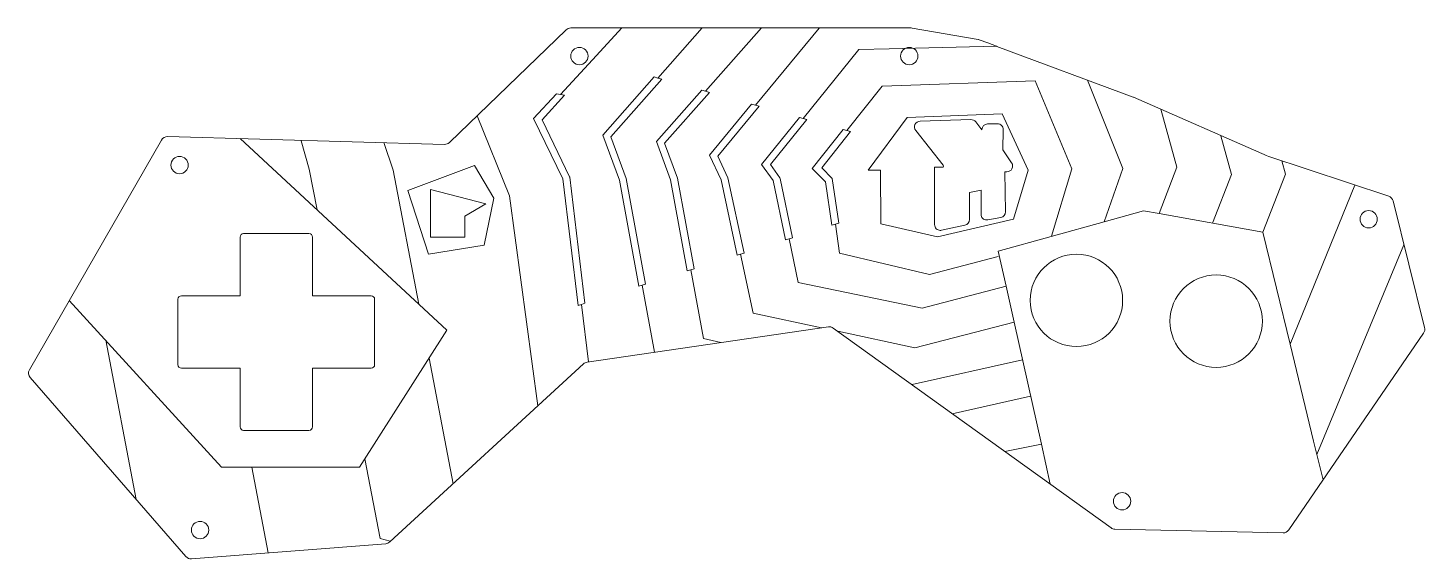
# Model space of a CAD drawing. Header units: inches. Extents: x 1.11 to 7.32, y 1.44 to 3.8.
import ezdxf

# ---------------------------------------------------------------- set-up
doc = ezdxf.new("R2010")
doc.units = ezdxf.units.IN
doc.header["$MEASUREMENT"] = 0
for name, color, linetype in [('COPPER', 7, 'Continuous'), ('CUTOUTS', 7, 'Continuous'), ('OUTLINES', 7, 'Continuous'), ('SCREWS', 7, 'Continuous')]:
    doc.layers.add(name, color=color, linetype=linetype)

# ---------------------------------------------------------------- blocks, each defined once
blk = doc.blocks.new('block 2')
at = {"layer": 'SCREWS', "color": 7, "lineweight": 9, "true_color": 0xffffff}
blk.add_open_spline([(1.834, 1.5668), (1.834, 1.5881), (1.8512, 1.6053), (1.8725, 1.6053), (1.8937, 1.6053), (1.911, 1.5881), (1.911, 1.5668), (1.911, 1.5456), (1.8937, 1.5283), (1.8725, 1.5283), (1.8512, 1.5283), (1.834, 1.5456), (1.834, 1.5668), (1.834, 1.5668), (1.834, 1.5668), (1.834, 1.5668)], degree=3, knots=[0, 0, 0, 0, 1, 1, 1, 2, 2, 2, 3, 3, 3, 4, 4, 4, 5, 5, 5, 5], dxfattribs=at)
blk = doc.blocks.new('block 3')
at = {"layer": 'SCREWS', "color": 7, "lineweight": 9, "true_color": 0xffffff}
blk.add_open_spline([(5.9351, 1.695), (5.9351, 1.7163), (5.9523, 1.7335), (5.9736, 1.7335), (5.9948, 1.7335), (6.0121, 1.7163), (6.0121, 1.695), (6.0121, 1.6737), (5.9948, 1.6565), (5.9736, 1.6565), (5.9523, 1.6565), (5.9351, 1.6737), (5.9351, 1.695), (5.9351, 1.695), (5.9351, 1.695), (5.9351, 1.695)], degree=3, knots=[0, 0, 0, 0, 1, 1, 1, 2, 2, 2, 3, 3, 3, 4, 4, 4, 5, 5, 5, 5], dxfattribs=at)
blk = doc.blocks.new('block 4')
at = {"layer": 'SCREWS', "color": 7, "lineweight": 9, "true_color": 0xffffff}
blk.add_open_spline([(7.0319, 2.9491), (7.0319, 2.9704), (7.0491, 2.9876), (7.0704, 2.9876), (7.0917, 2.9876), (7.1089, 2.9704), (7.1089, 2.9491), (7.1089, 2.9279), (7.0917, 2.9106), (7.0704, 2.9106), (7.0491, 2.9106), (7.0319, 2.9279), (7.0319, 2.9491), (7.0319, 2.9491), (7.0319, 2.9491), (7.0319, 2.9491)], degree=3, knots=[0, 0, 0, 0, 1, 1, 1, 2, 2, 2, 3, 3, 3, 4, 4, 4, 5, 5, 5, 5], dxfattribs=at)
blk = doc.blocks.new('block 5')
at = {"layer": 'SCREWS', "color": 7, "lineweight": 9, "true_color": 0xffffff}
blk.add_open_spline([(4.9884, 3.6746), (4.9884, 3.6959), (5.0056, 3.7131), (5.0269, 3.7131), (5.0482, 3.7131), (5.0654, 3.6959), (5.0654, 3.6746), (5.0654, 3.6534), (5.0482, 3.6361), (5.0269, 3.6361), (5.0056, 3.6361), (4.9884, 3.6534), (4.9884, 3.6746), (4.9884, 3.6746), (4.9884, 3.6746), (4.9884, 3.6746)], degree=3, knots=[0, 0, 0, 0, 1, 1, 1, 2, 2, 2, 3, 3, 3, 4, 4, 4, 5, 5, 5, 5], dxfattribs=at)
blk = doc.blocks.new('block 6')
at = {"layer": 'SCREWS', "color": 7, "lineweight": 9, "true_color": 0xffffff}
blk.add_open_spline([(3.5215, 3.6746), (3.5215, 3.6959), (3.5387, 3.7131), (3.56, 3.7131), (3.5812, 3.7131), (3.5985, 3.6959), (3.5985, 3.6746), (3.5985, 3.6534), (3.5812, 3.6361), (3.56, 3.6361), (3.5387, 3.6361), (3.5215, 3.6534), (3.5215, 3.6746), (3.5215, 3.6746), (3.5215, 3.6746), (3.5215, 3.6746)], degree=3, knots=[0, 0, 0, 0, 1, 1, 1, 2, 2, 2, 3, 3, 3, 4, 4, 4, 5, 5, 5, 5], dxfattribs=at)
blk = doc.blocks.new('block 7')
at = {"layer": 'SCREWS', "color": 7, "lineweight": 9, "true_color": 0xffffff}
blk.add_open_spline([(1.7425, 3.1897), (1.7425, 3.2109), (1.7597, 3.2282), (1.781, 3.2282), (1.8022, 3.2282), (1.8195, 3.2109), (1.8195, 3.1897), (1.8195, 3.1684), (1.8022, 3.1512), (1.781, 3.1512), (1.7597, 3.1512), (1.7425, 3.1684), (1.7425, 3.1897), (1.7425, 3.1897), (1.7425, 3.1897), (1.7425, 3.1897)], degree=3, knots=[0, 0, 0, 0, 1, 1, 1, 2, 2, 2, 3, 3, 3, 4, 4, 4, 5, 5, 5, 5], dxfattribs=at)
blk = doc.blocks.new('block 8')
at = {"layer": 'CUTOUTS', "color": 7, "lineweight": 9, "true_color": 0xffffff}
blk.add_open_spline([(5.565, 2.5882), (5.565, 2.7017), (5.6571, 2.7937), (5.7705, 2.7937), (5.884, 2.7937), (5.976, 2.7017), (5.976, 2.5882), (5.976, 2.4747), (5.884, 2.3827), (5.7705, 2.3827), (5.6571, 2.3827), (5.565, 2.4747), (5.565, 2.5882), (5.565, 2.5882), (5.565, 2.5882), (5.565, 2.5882)], degree=3, knots=[0, 0, 0, 0, 1, 1, 1, 2, 2, 2, 3, 3, 3, 4, 4, 4, 5, 5, 5, 5], dxfattribs=at)
blk = doc.blocks.new('block 9')
at = {"layer": 'CUTOUTS', "color": 7, "lineweight": 9, "true_color": 0xffffff}
blk.add_open_spline([(6.1867, 2.4956), (6.1867, 2.6091), (6.2787, 2.7011), (6.3922, 2.7011), (6.5057, 2.7011), (6.5977, 2.6091), (6.5977, 2.4956), (6.5977, 2.3821), (6.5057, 2.2901), (6.3922, 2.2901), (6.2787, 2.2901), (6.1867, 2.3821), (6.1867, 2.4956), (6.1867, 2.4956), (6.1867, 2.4956), (6.1867, 2.4956)], degree=3, knots=[0, 0, 0, 0, 1, 1, 1, 2, 2, 2, 3, 3, 3, 4, 4, 4, 5, 5, 5, 5], dxfattribs=at)
blk = doc.blocks.new('block 10')
at = {"layer": 'CUTOUTS', "color": 7, "lineweight": 9, "true_color": 0xffffff}
blk.add_open_spline([(2.6489, 2.3023), (2.6489, 2.2936), (2.6419, 2.2866), (2.6333, 2.2866), (2.6333, 2.2866), (2.3724, 2.2866), (2.3724, 2.2866), (2.3724, 2.2866), (2.3724, 2.0258), (2.3724, 2.0258), (2.3724, 2.0171), (2.3654, 2.0101), (2.3568, 2.0101), (2.3568, 2.0101), (2.066, 2.0101), (2.066, 2.0101), (2.0574, 2.0101), (2.0504, 2.0171), (2.0504, 2.0258), (2.0504, 2.0258), (2.0504, 2.2866), (2.0504, 2.2866), (2.0504, 2.2866), (1.7895, 2.2866), (1.7895, 2.2866), (1.7809, 2.2866), (1.7739, 2.2936), (1.7739, 2.3023), (1.7739, 2.3023), (1.7739, 2.593), (1.7739, 2.593), (1.7739, 2.6016), (1.7809, 2.6086), (1.7895, 2.6086), (1.7895, 2.6086), (2.0504, 2.6086), (2.0504, 2.6086), (2.0504, 2.6086), (2.0504, 2.8695), (2.0504, 2.8695), (2.0504, 2.8781), (2.0574, 2.8851), (2.066, 2.8851), (2.066, 2.8851), (2.3568, 2.8851), (2.3568, 2.8851), (2.3654, 2.8851), (2.3724, 2.8781), (2.3724, 2.8695), (2.3724, 2.8695), (2.3724, 2.6086), (2.3724, 2.6086), (2.3724, 2.6086), (2.6333, 2.6086), (2.6333, 2.6086), (2.6419, 2.6086), (2.6489, 2.6016), (2.6489, 2.593), (2.6489, 2.593), (2.6489, 2.3023), (2.6489, 2.3023)], degree=3, knots=[0, 0, 0, 0, 1, 1, 1, 2, 2, 2, 3, 3, 3, 4, 4, 4, 5, 5, 5, 6, 6, 6, 7, 7, 7, 8, 8, 8, 9, 9, 9, 10, 10, 10, 11, 11, 11, 12, 12, 12, 13, 13, 13, 14, 14, 14, 15, 15, 15, 16, 16, 16, 17, 17, 17, 18, 18, 18, 19, 19, 19, 20, 20, 20, 20], dxfattribs=at)

msp = doc.modelspace()

# ---------------------------------------------------------------- linework, layer by layer
at = {"layer": 'COPPER', "color": 7, "lineweight": 9, "true_color": 0xffffff}
for points in [[(3.7485, 3.7996), (3.6526, 3.6956), (3.6179, 3.6579), (3.5467, 3.5807), (3.4757, 3.5036)], [(4.1057, 3.7996), (3.9092, 3.5769)], [(4.3697, 3.7996), (4.121, 3.5181)], [(4.6256, 3.7986), (4.3425, 3.4564)], [(5.4164, 3.7181), (5.4158, 3.7181), (5.1146, 3.7112), (4.9378, 3.7072), (4.8029, 3.7042), (4.5551, 3.3972)], [(4.7493, 3.3432), (4.9062, 3.541), (5.5872, 3.5644), (5.7501, 3.1724), (5.6599, 2.8733)], [(5.82, 3.5677), (5.9765, 3.1747), (5.8941, 2.9381)], [(6.1458, 3.4382), (6.2178, 3.1802), (6.138, 2.974)], [(3.1045, 3.4091), (3.2488, 3.0527), (3.3748, 2.1189)], [(5.1524, 2.8712), (4.9004, 2.9283), (4.8996, 3.1671), (4.8442, 3.1666), (5.0179, 3.4021), (5.4397, 3.4171), (5.5557, 3.1672), (5.4904, 2.9491), (5.1524, 2.8712)], [(1.2907, 2.5882), (1.9675, 1.8468), (2.5811, 1.8468), (2.9703, 2.4551), (2.0504, 3.3087)], [(2.3926, 2.9911), (2.358, 3.1716), (2.3214, 3.2981)], [(6.4134, 3.3206), (6.4596, 3.1478), (6.3753, 2.9315)], [(2.8449, 2.5715), (2.7306, 3.1678), (2.6895, 3.2902)], [(3.1789, 3.0429), (3.1364, 2.8337), (2.8891, 2.7937), (2.7961, 3.0766), (3.0938, 3.1886), (3.1789, 3.0429)], [(6.6843, 3.2085), (6.7002, 3.1487), (6.5999, 2.8913)], [(7.0091, 3.1011), (6.7208, 2.3932)], [(5.654, 1.7709), (5.6144, 1.9483), (5.4934, 2.4906), (5.4575, 2.6512), (5.4226, 2.8076), (5.8941, 2.9381), (6.0686, 2.9864), (6.138, 2.974), (6.5996, 2.8914), (6.7208, 2.3932), (6.8256, 1.9626), (6.8676, 1.79)], [(4.6982, 2.9272), (4.7172, 2.7976), (5.1174, 2.7033), (5.4226, 2.7831)], [(4.4922, 2.8621), (4.5328, 2.6681), (5.0843, 2.5536), (5.4575, 2.6512)], [(7.2275, 2.8356), (6.8404, 1.902)], [(4.2768, 2.794), (4.3333, 2.5307), (4.6367, 2.4658), (4.6368, 2.4658)], [(4.0549, 2.7239), (4.111, 2.4193), (4.1882, 2.4003)], [(3.894, 2.3572), (3.8392, 2.6557)], [(3.569, 2.5703), (3.6001, 2.3142), (3.6001, 2.314)], [(5.4934, 2.4906), (5.0511, 2.3775), (4.709, 2.4505)], [(1.5885, 1.7026), (1.4528, 2.4106)], [(2.9981, 1.7726), (2.891, 2.3312)], [(5.5307, 2.3232), (5.0399, 2.2139)], [(5.5667, 2.1619), (5.2182, 2.0843)], [(5.6144, 1.9483), (5.4524, 1.9159)], [(2.7174, 1.517), (2.673, 1.5289), (2.6049, 1.884)], [(2.1755, 1.4651), (2.1023, 1.8468)]]:
    msp.add_lwpolyline(points, dxfattribs=at)
at = {"layer": 'CUTOUTS', "color": 7, "lineweight": 5, "true_color": 0xffffff}
for points in [[(3.7682, 3.1294), (3.8543, 2.6604), (3.8392, 2.6557), (3.8242, 2.651), (3.7375, 3.1224), (3.6632, 3.3224), (3.8921, 3.5817), (3.9092, 3.5769), (3.926, 3.5722), (3.6993, 3.3156), (3.7682, 3.1294)], [(3.5843, 2.5751), (3.569, 2.5703), (3.5537, 2.5654), (3.4856, 3.1292), (3.356, 3.3969), (3.4574, 3.5069), (3.4757, 3.5036), (3.4939, 3.5003), (3.3936, 3.3914), (3.5161, 3.1382), (3.5164, 3.1356), (3.5843, 2.5751)], [(3.9957, 3.1319), (4.07, 2.7286), (4.0549, 2.7239), (4.0397, 2.719), (3.9649, 3.1249), (3.9024, 3.2943), (4.104, 3.5226), (4.121, 3.5181), (4.1379, 3.5133), (3.9385, 3.2875), (3.9957, 3.1319)], [(4.2201, 3.1326), (4.2919, 2.7988), (4.2768, 2.794), (4.2617, 2.7893), (4.1897, 3.1243), (4.1385, 3.2344), (4.3258, 3.461), (4.3425, 3.4564), (4.3592, 3.4518), (4.1754, 3.2297), (4.2201, 3.1326)], [(4.4524, 3.1303), (4.5074, 2.8669), (4.4922, 2.8621), (4.4771, 2.8574), (4.4222, 3.1206), (4.37, 3.1931), (4.5385, 3.4018), (4.5386, 3.4018), (4.555, 3.3972), (4.5551, 3.3972), (4.5717, 3.3926), (4.4096, 3.1919), (4.4517, 3.1335), (4.4524, 3.1303)], [(4.6843, 3.13), (4.7133, 2.9321), (4.6982, 2.9272), (4.6829, 2.9225), (4.6546, 3.1151), (4.5957, 3.175), (4.7329, 3.3478), (4.7493, 3.3432), (4.7658, 3.3386), (4.6376, 3.1772), (4.6843, 3.13)]]:
    msp.add_lwpolyline(points, dxfattribs=at)
at = {"layer": 'CUTOUTS', "color": 7, "lineweight": 9, "true_color": 0xffffff}
msp.add_lwpolyline([(3.0505, 2.869), (2.8972, 2.869), (2.8972, 3.0819), (3.144, 3.0181), (3.0505, 2.9621), (3.0505, 2.869)], dxfattribs=at)
msp.add_open_spline([(5.165, 2.8994), (5.1583, 2.8994), (5.1519, 2.902), (5.1471, 2.9068), (5.1422, 2.9116), (5.1395, 2.918), (5.1395, 2.9249), (5.1395, 2.9249), (5.1395, 3.18), (5.1395, 3.18), (5.1395, 3.18), (5.1734, 3.18), (5.1734, 3.18), (5.1767, 3.18), (5.1781, 3.1822), (5.1786, 3.1832), (5.1791, 3.1842), (5.1799, 3.1867), (5.1779, 3.1893), (5.1779, 3.1893), (5.0555, 3.3433), (5.0555, 3.3433), (5.0494, 3.351), (5.0482, 3.3612), (5.0523, 3.37), (5.0564, 3.3788), (5.065, 3.3845), (5.0747, 3.3848), (5.0747, 3.3848), (5.3009, 3.3923), (5.3009, 3.3923), (5.3099, 3.3923), (5.3177, 3.3885), (5.3226, 3.382), (5.3226, 3.382), (5.3503, 3.3463), (5.3503, 3.3463), (5.3503, 3.3463), (5.3503, 3.3475), (5.3503, 3.3475), (5.3503, 3.3612), (5.3615, 3.3727), (5.3752, 3.373), (5.3752, 3.373), (5.4188, 3.3738), (5.4188, 3.3738), (5.4263, 3.3738), (5.4327, 3.3711), (5.4376, 3.3662), (5.4425, 3.3612), (5.445, 3.3547), (5.4449, 3.3477), (5.4449, 3.3477), (5.4431, 3.2578), (5.4431, 3.2578), (5.4431, 3.2578), (5.4824, 3.1997), (5.4824, 3.1997), (5.4877, 3.1918), (5.4882, 3.1818), (5.4838, 3.1735), (5.4793, 3.1651), (5.4707, 3.16), (5.4613, 3.16), (5.4613, 3.16), (5.4516, 3.16), (5.4516, 3.16), (5.4516, 3.16), (5.4549, 2.9824), (5.4549, 2.9824), (5.4552, 2.97), (5.4465, 2.9593), (5.4343, 2.957), (5.4343, 2.957), (5.3763, 2.946), (5.3763, 2.946), (5.3747, 2.9457), (5.3731, 2.9456), (5.3715, 2.9456), (5.3648, 2.9456), (5.3585, 2.9482), (5.3537, 2.9529), (5.3488, 2.9578), (5.3461, 2.9642), (5.3461, 2.9711), (5.3461, 2.9711), (5.3461, 3.0775), (5.3461, 3.0775), (5.3461, 3.0775), (5.2948, 3.0674), (5.2948, 3.0674), (5.2948, 3.0674), (5.2948, 2.9476), (5.2948, 2.9476), (5.2948, 2.9357), (5.2863, 2.9251), (5.2745, 2.9226), (5.2745, 2.9226), (5.1704, 2.9), (5.1704, 2.9), (5.1686, 2.8996), (5.1668, 2.8994), (5.165, 2.8994)], degree=3, knots=[0, 0, 0, 0, 1, 1, 1, 2, 2, 2, 3, 3, 3, 4, 4, 4, 5, 5, 5, 6, 6, 6, 7, 7, 7, 8, 8, 8, 9, 9, 9, 10, 10, 10, 11, 11, 11, 12, 12, 12, 13, 13, 13, 14, 14, 14, 15, 15, 15, 16, 16, 16, 17, 17, 17, 18, 18, 18, 19, 19, 19, 20, 20, 20, 21, 21, 21, 22, 22, 22, 23, 23, 23, 24, 24, 24, 25, 25, 25, 26, 26, 26, 27, 27, 27, 28, 28, 28, 29, 29, 29, 30, 30, 30, 31, 31, 31, 32, 32, 32, 33, 33, 33, 34, 34, 34, 34], dxfattribs=at)
at = {"layer": 'OUTLINES', "color": 7, "lineweight": 9, "true_color": 0xffffff}
msp.add_open_spline([(6.6213, 3.2293), (6.6213, 3.2293), (7.1594, 3.0514), (7.1594, 3.0514), (7.1691, 3.0482), (7.1766, 3.0401), (7.179, 3.0301), (7.179, 3.0301), (7.3192, 2.4672), (7.3192, 2.4672), (7.3212, 2.4589), (7.3196, 2.4501), (7.3148, 2.443), (7.3148, 2.443), (6.7149, 1.5671), (6.7149, 1.5671), (6.7092, 1.5587), (6.6997, 1.5538), (6.6895, 1.554), (6.6895, 1.554), (5.9413, 1.5707), (5.9413, 1.5707), (5.9353, 1.5708), (5.9294, 1.5728), (5.9245, 1.5763), (5.9245, 1.5763), (4.6889, 2.465), (4.6889, 2.465), (4.6825, 2.4695), (4.6747, 2.4714), (4.667, 2.4703), (4.667, 2.4703), (3.594, 2.3133), (3.594, 2.3133), (3.588, 2.3124), (3.5825, 2.3098), (3.578, 2.3057), (3.578, 2.3057), (2.7166, 1.5138), (2.7166, 1.5138), (2.7116, 1.5092), (2.7053, 1.5065), (2.6986, 1.5059), (2.6986, 1.5059), (1.8345, 1.4385), (1.8345, 1.4385), (1.8251, 1.4378), (1.8158, 1.4415), (1.8096, 1.4487), (1.8096, 1.4487), (1.1165, 2.2449), (1.1165, 2.2449), (1.1081, 2.2546), (1.1068, 2.2685), (1.1131, 2.2796), (1.1131, 2.2796), (1.7009, 3.3012), (1.7009, 3.3012), (1.7064, 3.3107), (1.7167, 3.3165), (1.7278, 3.3162), (1.7278, 3.3162), (2.9595, 3.2818), (2.9595, 3.2818), (2.9676, 3.2816), (2.9754, 3.2846), (2.9812, 3.2902), (2.9812, 3.2902), (3.5008, 3.7912), (3.5008, 3.7912), (3.5064, 3.7966), (3.5139, 3.7996), (3.5216, 3.7996), (3.5216, 3.7996), (3.5217, 3.7996), (3.5217, 3.7996), (3.5217, 3.7996), (3.7271, 3.7996), (3.7271, 3.7996), (3.7271, 3.7996), (3.7485, 3.7996), (3.7485, 3.7996), (3.7485, 3.7996), (3.7486, 3.7996), (3.7486, 3.7996), (3.7486, 3.7996), (4.0846, 3.7996), (4.0846, 3.7996), (4.0846, 3.7996), (4.1057, 3.7996), (4.1057, 3.7996), (4.1057, 3.7996), (4.1058, 3.7996), (4.1058, 3.7996), (4.1058, 3.7996), (4.3486, 3.7996), (4.3486, 3.7996), (4.3486, 3.7996), (4.3697, 3.7996), (4.3697, 3.7996), (4.3697, 3.7996), (4.3699, 3.7996), (4.3699, 3.7996), (4.3699, 3.7996), (4.606, 3.7996), (4.606, 3.7996), (4.606, 3.7996), (4.6243, 3.7996), (4.6243, 3.7996), (4.6243, 3.7996), (5.0351, 3.7996), (5.0351, 3.7996), (5.0351, 3.7996), (5.0402, 3.7992), (5.0402, 3.7992), (5.0402, 3.7992), (5.3328, 3.7484), (5.3328, 3.7484), (5.3346, 3.7481), (5.3364, 3.7476), (5.3381, 3.747), (5.3381, 3.747), (5.3381, 3.7469), (5.3381, 3.7469), (5.3381, 3.7469), (5.3758, 3.7329), (5.3758, 3.7329), (5.3758, 3.7329), (5.376, 3.7329), (5.376, 3.7329), (5.376, 3.7329), (5.4157, 3.7181), (5.4157, 3.7181), (5.4157, 3.7181), (5.4158, 3.7181), (5.4158, 3.7181), (5.4158, 3.7181), (5.4165, 3.7178), (5.4165, 3.7178), (5.4165, 3.7178), (6.0229, 3.4922), (6.0229, 3.4922), (6.0229, 3.4922), (6.0245, 3.4916), (6.0245, 3.4916), (6.0245, 3.4916), (6.6187, 3.2303), (6.6187, 3.2303)], degree=3, knots=[0, 0, 0, 0, 1, 1, 1, 2, 2, 2, 3, 3, 3, 4, 4, 4, 5, 5, 5, 6, 6, 6, 7, 7, 7, 8, 8, 8, 9, 9, 9, 10, 10, 10, 11, 11, 11, 12, 12, 12, 13, 13, 13, 14, 14, 14, 15, 15, 15, 16, 16, 16, 17, 17, 17, 18, 18, 18, 19, 19, 19, 20, 20, 20, 21, 21, 21, 22, 22, 22, 23, 23, 23, 24, 24, 24, 25, 25, 25, 26, 26, 26, 27, 27, 27, 28, 28, 28, 29, 29, 29, 30, 30, 30, 31, 31, 31, 32, 32, 32, 33, 33, 33, 34, 34, 34, 35, 35, 35, 36, 36, 36, 37, 37, 37, 38, 38, 38, 39, 39, 39, 40, 40, 40, 41, 41, 41, 42, 42, 42, 43, 43, 43, 44, 44, 44, 45, 45, 45, 46, 46, 46, 47, 47, 47, 48, 48, 48, 49, 49, 49, 49], dxfattribs=at)

# ---------------------------------------------------------------- block references
at = {"layer": 'CUTOUTS'}
for name in ['block 10', 'block 8', 'block 9']:
    msp.add_blockref(name, (0, 0), dxfattribs=at)
at = {"layer": 'SCREWS'}
for name in ['block 6', 'block 5', 'block 7', 'block 4', 'block 3', 'block 2']:
    msp.add_blockref(name, (0, 0), dxfattribs=at)

doc.saveas('drawing.dxf')
